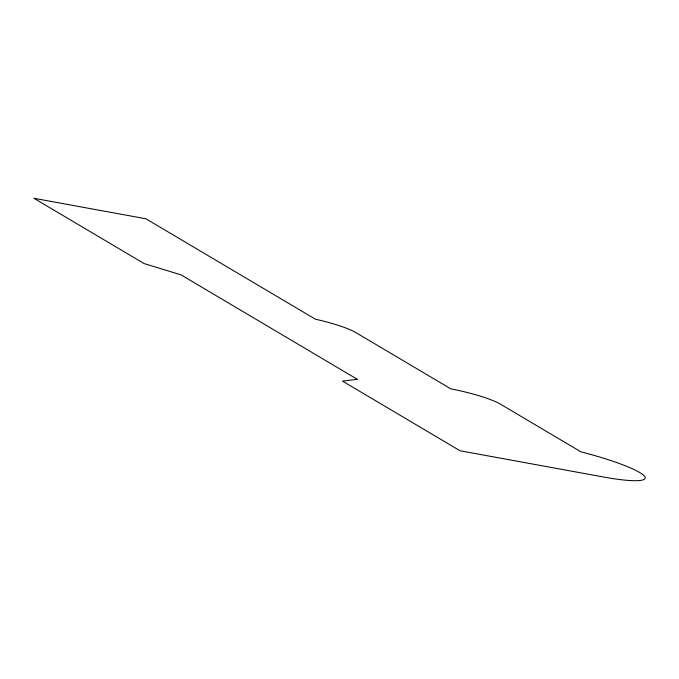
<?xml version="1.0" encoding="UTF-8"?>
<svg xmlns="http://www.w3.org/2000/svg" width="679" height="679" viewBox="0 0 679 679"><rect width="100%" height="100%" fill="white"/><g stroke="black" fill="none" stroke-linecap="round" stroke-linejoin="round"><path stroke-width="1.02" d="M357.324 379.315L342.505 381.114L460.056 450.763L602.163 476.768A71.533 9.956 14.1 0 0 644.329 476.038A71.533 9.956 14.1 0 0 580.885 451.815L500.075 403.937A38.593 5.373 14.1 0 0 450.924 388.923L355.423 332.337A38.593 5.373 14.1 0 0 315.353 319.181L145.917 218.782L33.95 198.293L144.152 263.588L181.004 274.851L357.324 379.315"/></g></svg>
